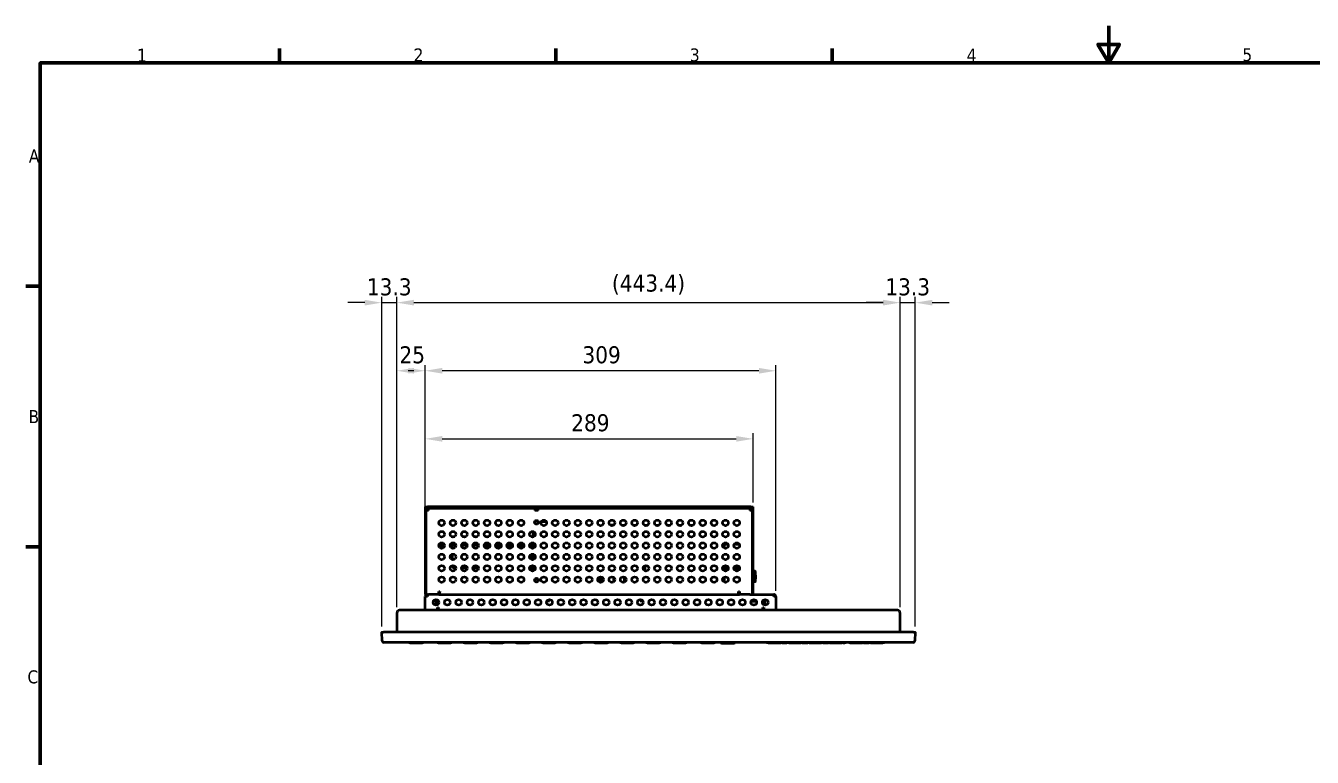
# Model space of a CAD drawing. Header units: millimetres. Extents: x -108 to 2831, y -357 to 1298.
# Drawn here: x -88 to 1045, y 653 to 1298 of the extents above; entities that cross this region are included whole.
import ezdxf

# ---------------------------------------------------------------- set-up
doc = ezdxf.new("R2010")
doc.units = ezdxf.units.MM
doc.header["$LTSCALE"] = 4
for name, color, linetype, lineweight in [('경계(ISO)', 7, 'Continuous', 70), ('외형선(ISO)', 7, 'Continuous', 50), ('치수(ISO)', 7, 'Continuous', 25)]:
    doc.layers.add(name, color=color, linetype=linetype, lineweight=lineweight)
doc.styles.get("Standard").update_dxf_attribs({"font": ''})
doc.styles.add('주 텍스트 (ISO)', font='')
doc.styles.get('Standard').set_extended_font_data('Tahoma')
doc.styles.get('주 텍스트 (ISO)').set_extended_font_data('Tahoma')
doc.dimstyles.new('dim', dxfattribs={"dimtxt": 15, "dimasz": 15, "dimexe": 5, "dimexo": 5, "dimgap": 6, "dimtad": 1, "dimdec": 4, "dimdsep": 46, "dimtxsty": 'Standard', "dimcen": 0.09, "dimclrd": 1, "dimclre": 1, "dimclrt": 256, "dimadec": 4, "dimazin": 2, "dimtfac": 1, "dimtdec": 4, "dimtmove": 0, "dimatfit": 3, "dimfxl": 1, "dimtolj": 1, "dimtzin": 0, "dimarcsym": 0})

# ---------------------------------------------------------------- blocks, each defined once
blk = doc.blocks.new('*D34')
at = {"layer": 'Defpoints', "color": 0}
for p in [(552.9, 934), (263.9, 873), (552.9, 873)]:
    blk.add_point(p, dxfattribs=at)
at = {"layer": '치수(ISO)', "color": 0, "lineweight": -2}
for p, q in [((263.9, 878), (263.9, 939)), ((278.9, 934), (537.9, 934)), ((552.9, 878), (552.9, 939))]:
    blk.add_line(p, q, dxfattribs=at)
at = {"layer": '치수(ISO)', "color": 0}
for points in [[(278.9, 936.5), (278.9, 931.5), (263.9, 934)], [(537.9, 931.5), (537.9, 936.5), (552.9, 934)]]:
    blk.add_solid(points, dxfattribs=at)
at = {"layer": '치수(ISO)', "insert": (392.5, 955.7), "char_height": 15, "attachment_point": 1}
blk.add_mtext('\\A1;289', dxfattribs=at)
blk = doc.blocks.new('*D35')
at = {"layer": 'Defpoints', "color": 0}
for p in [(263.9, 994), (263.9, 873), (238.9, 780.6)]:
    blk.add_point(p, dxfattribs=at)
at = {"layer": '치수(ISO)', "color": 0, "lineweight": -2}
for p, q in [((238.9, 785.6), (238.9, 999)), ((263.9, 878), (263.9, 999)), ((253.9, 994), (248.9, 994))]:
    blk.add_line(p, q, dxfattribs=at)
at = {"layer": '치수(ISO)', "color": 0}
for points in [[(253.9, 996.5), (253.9, 991.5), (238.9, 994)], [(248.9, 991.5), (248.9, 996.5), (263.9, 994)]]:
    blk.add_solid(points, dxfattribs=at)
at = {"layer": '치수(ISO)', "insert": (241.2, 1015.6), "char_height": 15, "attachment_point": 1}
blk.add_mtext('\\A1;25', dxfattribs=at)
blk = doc.blocks.new('*D36')
at = {"layer": 'Defpoints', "color": 0}
for p in [(263.9, 994), (263.9, 795), (572.9, 795)]:
    blk.add_point(p, dxfattribs=at)
at = {"layer": '치수(ISO)', "color": 0, "lineweight": -2}
for p, q in [((263.9, 800), (263.9, 999)), ((572.9, 800), (572.9, 999)), ((557.9, 994), (278.9, 994))]:
    blk.add_line(p, q, dxfattribs=at)
at = {"layer": '치수(ISO)', "color": 0}
for points in [[(278.9, 996.5), (278.9, 991.5), (263.9, 994)], [(557.9, 991.5), (557.9, 996.5), (572.9, 994)]]:
    blk.add_solid(points, dxfattribs=at)
at = {"layer": '치수(ISO)', "insert": (402.4, 1015.6), "char_height": 15, "attachment_point": 1}
blk.add_mtext('\\A1;309', dxfattribs=at)
blk = doc.blocks.new('*D42')
at = {"layer": 'Defpoints', "color": 0}
for p in [(695.6, 1054), (682.3, 780.6), (695.6, 763.7)]:
    blk.add_point(p, dxfattribs=at)
at = {"layer": '치수(ISO)', "color": 0, "lineweight": -2}
for p, q in [((682.3, 785.6), (682.3, 1059)), ((695.6, 768.7), (695.6, 1059)), ((667.3, 1054), (652.3, 1054)), ((682.3, 1054), (695.6, 1054)), ((710.6, 1054), (725.6, 1054))]:
    blk.add_line(p, q, dxfattribs=at)
at = {"layer": '치수(ISO)', "color": 0}
for points in [[(667.3, 1051.5), (667.3, 1056.5), (682.3, 1054)], [(710.6, 1056.5), (710.6, 1051.5), (695.6, 1054)]]:
    blk.add_solid(points, dxfattribs=at)
at = {"layer": '치수(ISO)', "insert": (688.9, 1067.8), "char_height": 15, "attachment_point": 5}
blk.add_mtext('\\A1;13.3', dxfattribs=at)
blk = doc.blocks.new('*D43')
at = {"layer": 'Defpoints', "color": 0}
for p in [(238.9, 1054), (238.9, 780.6), (225.6, 763.7)]:
    blk.add_point(p, dxfattribs=at)
at = {"layer": '치수(ISO)', "color": 0, "lineweight": -2}
for p, q in [((225.6, 768.7), (225.6, 1059)), ((238.9, 785.6), (238.9, 1059)), ((210.6, 1054), (195.6, 1054)), ((225.6, 1054), (238.9, 1054)), ((253.9, 1054), (268.9, 1054))]:
    blk.add_line(p, q, dxfattribs=at)
at = {"layer": '치수(ISO)', "color": 0}
for points in [[(210.6, 1051.5), (210.6, 1056.5), (225.6, 1054)], [(253.9, 1056.5), (253.9, 1051.5), (238.9, 1054)]]:
    blk.add_solid(points, dxfattribs=at)
at = {"layer": '치수(ISO)', "insert": (232.2, 1067.8), "char_height": 15, "attachment_point": 5}
blk.add_mtext('\\A1;13.3', dxfattribs=at)
blk = doc.blocks.new('*D45')
at = {"layer": 'Defpoints', "color": 0}
for p in [(682.3, 1054), (238.9, 780.6), (682.3, 780.6)]:
    blk.add_point(p, dxfattribs=at)
at = {"layer": '치수(ISO)', "color": 0, "lineweight": -2}
for p, q in [((238.9, 785.6), (238.9, 1059)), ((682.3, 785.6), (682.3, 1059)), ((253.9, 1054), (667.3, 1054))]:
    blk.add_line(p, q, dxfattribs=at)
at = {"layer": '치수(ISO)', "color": 0}
for points in [[(253.9, 1056.5), (253.9, 1051.5), (238.9, 1054)], [(667.3, 1051.5), (667.3, 1056.5), (682.3, 1054)]]:
    blk.add_solid(points, dxfattribs=at)
at = {"layer": '치수(ISO)', "insert": (460.6, 1069.9), "char_height": 15, "attachment_point": 5}
blk.add_mtext('\\A1;(443.4)', dxfattribs=at)
blk = doc.blocks.new('경계 Default Border')
at = {"layer": '경계(ISO)'}
for p, q in [((74.25, 410), (74.25, 413.9)), ((148.5, 410), (148.5, 413.9)), ((222.75, 410), (222.75, 413.9)), ((10, 350), (6.1, 350)), ((10, 280), (6.1, 280))]:
    blk.add_line(p, q, dxfattribs=at)
at = {"layer": '경계(ISO)', "flags": 128}
for points in [[(297, 420), (297, 410), (294.11, 415), (299.89, 415), (297, 410)], [(10, 10), (10, 410), (584, 410), (584, 10), (10, 10)]]:
    blk.add_lwpolyline(points, dxfattribs=at)
at = {"layer": '경계(ISO)', "char_height": 3.5, "attachment_point": 7, "style": '주 텍스트 (ISO)'}
for s, insert in [('1', (35.98, 410.32)), ('2', (110.29, 410.4)), ('3', (184.51, 410.33)), ('4', (258.85, 410.33)), ('5', (332.9, 410.4)), ('A', (6.94, 383.25)), ('B', (6.85, 313.25)), ('C', (6.57, 243.25))]:
    blk.add_mtext(s, dxfattribs=dict(at, insert=insert))

msp = doc.modelspace()

# ---------------------------------------------------------------- linework, layer by layer
at = {"layer": '외형선(ISO)', "color": 0}
for p, q in [((263.87918, 873.97229), (265.87918, 873.97229)), ((263.87918, 873.97229), (263.87918, 872.97229)), ((263.87918, 872.97229), (263.87918, 796.97229)), ((263.87918, 872.97229), (264.87918, 872.97229)), ((264.87918, 796.97229), (264.87918, 872.97229)), ((265.87918, 872.97229), (264.87918, 872.97229)), ((550.87918, 873.97229), (265.87918, 873.97229)), ((265.87918, 872.97229), (550.87918, 872.97229)), ((266.87918, 870.97229), (266.87918, 872.97229)), ((360.37918, 872.97229), (360.37918, 870.97229)), ((363.37918, 870.97229), (363.37918, 872.97229)), ((549.87918, 872.97229), (549.87918, 870.97229)), ((550.87918, 873.97229), (552.87918, 873.97229)), ((551.87918, 872.97229), (550.87918, 872.97229)), ((551.87918, 872.97229), (551.87918, 796.97229)), ((551.87918, 872.97229), (552.87918, 872.97229)), ((552.87918, 872.97229), (552.87918, 873.97229)), ((552.87918, 796.97229), (552.87918, 872.97229)), ((264.87918, 871.97229), (266.87918, 871.97229)), ((266.87918, 870.97229), (264.87918, 870.97229)), ((363.37918, 870.97229), (360.37918, 870.97229)), ((549.87918, 871.97229), (551.87918, 871.97229)), ((551.87918, 870.97229), (549.87918, 870.97229)), ((279.87918, 851.97229), (276.87918, 851.97229)), ((358.87918, 847.5228), (358.87918, 852.42178)), ((366.24376, 861.27229), (370.51459, 861.27229)), ((429.87918, 857.97229), (426.87918, 857.97229)), ((436.87918, 857.97229), (439.87918, 857.97229)), ((446.87918, 857.97229), (449.87918, 857.97229)), ((456.87918, 857.97229), (459.87918, 857.97229)), ((466.87918, 857.97229), (469.87918, 857.97229)), ((476.87918, 857.97229), (479.87918, 857.97229)), ((486.87918, 857.97229), (489.87918, 857.97229)), ((496.87918, 857.97229), (499.87918, 857.97229)), ((277.87918, 839.97229), (275.87918, 839.97229)), ((277.87918, 839.97229), (280.87918, 839.97229)), ((290.87918, 839.97229), (285.87918, 839.97229)), ((286.87918, 847.97229), (289.87918, 847.97229)), ((300.87918, 839.97229), (295.87918, 839.97229)), ((296.87918, 847.97229), (299.87918, 847.97229)), ((310.87918, 839.97229), (305.87918, 839.97229)), ((306.87918, 847.97229), (309.87918, 847.97229)), ((315.87918, 839.97229), (320.87918, 839.97229)), ((316.87918, 847.97229), (319.87918, 847.97229)), ((325.87918, 839.97229), (330.87918, 839.97229)), ((335.87918, 839.97229), (340.87918, 839.97229)), ((345.87918, 839.97229), (350.87918, 839.97229)), ((357.87918, 839.97229), (355.87918, 839.97229)), ((357.87918, 837.97229), (357.87918, 839.97229)), ((358.87918, 837.5228), (358.87918, 842.42178)), ((527.30918, 841.17229), (530.57235, 841.17229)), ((527.30918, 841.17229), (527.30918, 837.71284)), ((536.18601, 841.17229), (540.57235, 841.17229)), ((287.87918, 837.5228), (287.87918, 837.97229)), ((287.87918, 827.5228), (287.87918, 832.42178)), ((357.87918, 837.97229), (357.87918, 837.5228)), ((357.87918, 832.42178), (357.87918, 827.5228)), ((358.87918, 827.5228), (358.87918, 832.42178)), ((287.87918, 821.97229), (287.87918, 822.42178)), ((290.87918, 819.97229), (289.87918, 819.97229)), ((300.87918, 819.97229), (295.87918, 819.97229)), ((310.87918, 819.97229), (305.87918, 819.97229)), ((357.87918, 822.42178), (357.87918, 817.5228)), ((358.87918, 817.5228), (358.87918, 822.42178)), ((456.09465, 818.95695), (456.09465, 820.98762)), ((457.75451, 817.55159), (457.75451, 822.39298)), ((527.39918, 819.97229), (530.87918, 819.97229)), ((527.39918, 819.97229), (527.39918, 817.67237)), ((535.87918, 819.97229), (540.87918, 819.97229)), ((554.49918, 817.37229), (552.87918, 817.37229)), ((554.89918, 813.80344), (554.89918, 816.97229)), ((405.90054, 809.6462), (405.90054, 810.29837)), ((416.91952, 807.94265), (416.91952, 812.00192)), ((419.12332, 807.5856), (419.12332, 812.35897)), ((430.14231, 808.19989), (430.14231, 811.74468)), ((439.39825, 807.68942), (439.39825, 812.25515)), ((527.39918, 812.2722), (527.39918, 807.67237)), ((553.89918, 815.60904), (552.87918, 815.60904)), ((553.89918, 814.16566), (552.87918, 814.16566)), ((553.89918, 811.27891), (552.87918, 811.27891)), ((553.89918, 809.83553), (552.87918, 809.83553)), ((554.49918, 808.07229), (552.87918, 808.07229)), ((553.89918, 815.60904), (553.89918, 814.16566)), ((553.89918, 814.16566), (553.89918, 811.27891)), ((553.89918, 811.27891), (553.89918, 809.83553)), ((554.89918, 813.80344), (554.89918, 810.70344)), ((554.89918, 808.47229), (554.89918, 810.70344)), ((263.87918, 796.97229), (264.87918, 796.97229)), ((265.87918, 794.97229), (263.87918, 794.97229)), ((263.87918, 782.97229), (263.87918, 794.97229)), ((264.87918, 796.97229), (266.87918, 796.97229)), ((265.87918, 796.97229), (265.87918, 794.97229)), ((275.87918, 796.97229), (266.87918, 796.97229)), ((275.87918, 796.97229), (275.87918, 799.47229)), ((275.87918, 799.47229), (276.87918, 799.47229)), ((275.87918, 797.97229), (276.87918, 797.97229)), ((275.87918, 796.97229), (540.87918, 796.97229)), ((276.87918, 799.47229), (276.87918, 798.97229)), ((276.87918, 796.97229), (276.87918, 798.97229)), ((276.87918, 796.97229), (539.87918, 796.97229)), ((539.87918, 799.47229), (540.87918, 799.47229)), ((539.87918, 798.97229), (539.87918, 799.47229)), ((539.87918, 796.97229), (539.87918, 798.97229)), ((540.87918, 799.47229), (540.87918, 796.97229)), ((549.87918, 796.97229), (540.87918, 796.97229)), ((549.87918, 796.97229), (551.87918, 796.97229)), ((551.87918, 796.97229), (552.87918, 796.97229)), ((552.87918, 796.97229), (570.87918, 796.97229)), ((570.87918, 794.97229), (570.87918, 796.97229)), ((572.87918, 794.97229), (570.87918, 794.97229)), ((572.87918, 794.97229), (572.87918, 782.97229)), ((679.87918, 782.97229), (241.27918, 782.97229)), ((273.31567, 792.47148), (273.31567, 787.47309)), ((274.58629, 782.97229), (274.58629, 785.47229)), ((274.58629, 785.47229), (275.58629, 785.47229)), ((275.37918, 788.47229), (275.37918, 791.47229)), ((275.37918, 782.97229), (275.37918, 785.47229)), ((275.58629, 785.47229), (275.58629, 784.97229)), ((275.58629, 782.97229), (275.58629, 784.97229)), ((373.37918, 790.97229), (371.08789, 790.97229)), ((373.37918, 792.47229), (373.37918, 790.97229)), ((453.37918, 792.47229), (453.37918, 790.97229)), ((455.67047, 790.97229), (453.37918, 790.97229)), ((551.08789, 790.97229), (554.92918, 790.97229)), ((554.92918, 790.97229), (554.92918, 791.93379)), ((561.17207, 785.47229), (562.17207, 785.47229)), ((561.17207, 784.97229), (561.17207, 785.47229)), ((561.17207, 782.97229), (561.17207, 784.97229)), ((561.37918, 788.47229), (561.37918, 791.47229)), ((561.37918, 782.97229), (561.37918, 785.47229)), ((562.17207, 785.47229), (562.17207, 782.97229)), ((563.44269, 787.47309), (563.44269, 792.47148)), ((238.87918, 780.57229), (238.87918, 763.67229)), ((682.27918, 763.67229), (682.27918, 780.57229)), ((225.84291, 756.11994), (225.57918, 763.67229)), ((694.08009, 763.67229), (227.07827, 763.67229)), ((695.57918, 763.67229), (695.31545, 756.11994)), ((693.81636, 754.67229), (226.81453, 754.67229)), ((249.37918, 754.67229), (249.37918, 754.17229)), ((250.37918, 754.17229), (249.37918, 754.17229)), ((250.37918, 754.17229), (261.37918, 754.17229)), ((262.37918, 754.17229), (261.37918, 754.17229)), ((262.37918, 754.67229), (262.37918, 754.17229)), ((274.37918, 754.67229), (274.37918, 754.17229)), ((275.37918, 754.17229), (274.37918, 754.17229)), ((275.37918, 754.17229), (286.37918, 754.17229)), ((287.37918, 754.17229), (286.37918, 754.17229)), ((287.37918, 754.67229), (287.37918, 754.17229)), ((297.37918, 754.67229), (297.37918, 754.17229)), ((298.37918, 754.17229), (297.37918, 754.17229)), ((298.37918, 754.17229), (309.37918, 754.17229)), ((310.37918, 754.17229), (309.37918, 754.17229)), ((310.37918, 754.67229), (310.37918, 754.17229)), ((320.37918, 754.67229), (320.37918, 754.17229)), ((321.37918, 754.17229), (320.37918, 754.17229)), ((321.37918, 754.17229), (332.37918, 754.17229)), ((333.37918, 754.17229), (332.37918, 754.17229)), ((333.37918, 754.67229), (333.37918, 754.17229)), ((343.37918, 754.67229), (343.37918, 754.17229)), ((344.37918, 754.17229), (343.37918, 754.17229)), ((344.37918, 754.17229), (355.37918, 754.17229)), ((356.37918, 754.17229), (355.37918, 754.17229)), ((356.37918, 754.67229), (356.37918, 754.17229)), ((366.37918, 754.67229), (366.37918, 754.17229)), ((367.37918, 754.17229), (366.37918, 754.17229)), ((367.37918, 754.17229), (378.37918, 754.17229)), ((379.37918, 754.17229), (378.37918, 754.17229)), ((379.37918, 754.67229), (379.37918, 754.17229)), ((389.37918, 754.67229), (389.37918, 754.17229)), ((390.37918, 754.17229), (389.37918, 754.17229)), ((390.37918, 754.17229), (401.37918, 754.17229)), ((402.37918, 754.17229), (401.37918, 754.17229)), ((402.37918, 754.67229), (402.37918, 754.17229)), ((412.37918, 754.67229), (412.37918, 754.17229)), ((413.37918, 754.17229), (412.37918, 754.17229)), ((413.37918, 754.17229), (424.37918, 754.17229)), ((425.37918, 754.17229), (424.37918, 754.17229)), ((425.37918, 754.67229), (425.37918, 754.17229)), ((435.37918, 754.67229), (435.37918, 754.17229)), ((436.37918, 754.17229), (435.37918, 754.17229)), ((436.37918, 754.17229), (447.37918, 754.17229)), ((448.37918, 754.17229), (447.37918, 754.17229)), ((448.37918, 754.67229), (448.37918, 754.17229)), ((458.37918, 754.67229), (458.37918, 754.17229)), ((459.37918, 754.17229), (458.37918, 754.17229)), ((459.37918, 754.17229), (470.37918, 754.17229)), ((471.37918, 754.17229), (470.37918, 754.17229)), ((471.37918, 754.67229), (471.37918, 754.17229)), ((481.37918, 754.67229), (481.37918, 754.17229)), ((482.37918, 754.17229), (481.37918, 754.17229)), ((482.37918, 754.17229), (493.37918, 754.17229)), ((494.37918, 754.17229), (493.37918, 754.17229)), ((494.37918, 754.67229), (494.37918, 754.17229)), ((506.37918, 754.67229), (506.37918, 754.17229)), ((507.37918, 754.17229), (506.37918, 754.17229)), ((507.37918, 754.17229), (518.37918, 754.17229)), ((519.37918, 754.17229), (518.37918, 754.17229)), ((519.37918, 754.67229), (519.37918, 754.17229)), ((523.97918, 754.67229), (523.97918, 753.87229)), ((524.97918, 753.87229), (523.97918, 753.87229)), ((524.97918, 753.87229), (535.97918, 753.87229)), ((536.97918, 753.87229), (535.97918, 753.87229)), ((536.97918, 754.67229), (536.97918, 753.87229)), ((564.57918, 754.67229), (564.57918, 754.17229)), ((565.07918, 754.17229), (564.57918, 754.17229)), ((565.07918, 754.67229), (565.07918, 754.17229)), ((566.07918, 754.17229), (565.07918, 754.17229)), ((566.07918, 754.17229), (577.07918, 754.17229)), ((578.07918, 754.17229), (577.07918, 754.17229)), ((578.07918, 754.67229), (578.07918, 754.17229)), ((578.07918, 754.17229), (582.57918, 754.17229)), ((583.07918, 754.17229), (582.57918, 754.17229)), ((583.07918, 754.67229), (583.07918, 754.17229)), ((584.07918, 754.17229), (583.07918, 754.17229)), ((584.07918, 754.17229), (595.07918, 754.17229)), ((596.07918, 754.17229), (595.07918, 754.17229)), ((596.07918, 754.67229), (596.07918, 754.17229)), ((596.07918, 754.17229), (601.07918, 754.17229)), ((601.07918, 754.67229), (601.07918, 754.17229)), ((602.07918, 754.17229), (601.07918, 754.17229)), ((602.07918, 754.17229), (613.07918, 754.17229)), ((614.07918, 754.17229), (613.07918, 754.17229)), ((614.07918, 754.67229), (614.07918, 754.17229)), ((614.07918, 754.17229), (619.07918, 754.17229)), ((619.07918, 754.67229), (619.07918, 754.17229)), ((620.07918, 754.17229), (619.07918, 754.17229)), ((620.07918, 754.17229), (631.07918, 754.17229)), ((632.07918, 754.17229), (631.07918, 754.17229)), ((632.07918, 754.67229), (632.07918, 754.17229)), ((632.07918, 754.17229), (633.57918, 754.17229)), ((634.57918, 754.17229), (633.57918, 754.17229)), ((634.57918, 754.67229), (634.57918, 754.17229)), ((637.07918, 754.67229), (637.07918, 754.17229)), ((638.07918, 754.17229), (637.07918, 754.17229)), ((638.07918, 754.17229), (649.07918, 754.17229)), ((650.07918, 754.17229), (649.07918, 754.17229)), ((650.07918, 754.67229), (650.07918, 754.17229)), ((650.07918, 754.17229), (655.07918, 754.17229)), ((655.07918, 754.67229), (655.07918, 754.17229)), ((656.07918, 754.17229), (655.07918, 754.17229)), ((656.07918, 754.17229), (667.07918, 754.17229)), ((668.07918, 754.17229), (667.07918, 754.17229)), ((668.07918, 754.67229), (668.07918, 754.17229)), ((668.57918, 754.17229), (668.07918, 754.17229)), ((668.57918, 754.67229), (668.57918, 754.17229))]:
    msp.add_line(p, q, dxfattribs=at)
for centre, radius in [((278.37918, 859.97229), 2.5), ((288.37918, 859.97229), 2.5), ((298.37918, 859.97229), 2.5), ((308.37918, 859.97229), 2.5), ((318.37918, 859.97229), 2.5), ((328.37918, 859.97229), 2.5), ((338.37918, 859.97229), 2.5), ((348.37918, 859.97229), 2.5), ((361.87918, 860.47229), 1.65), ((361.87918, 860.47229), 1.5), ((368.37918, 859.97229), 2.5), ((378.37918, 859.97229), 2.5), ((388.37918, 859.97229), 2.5), ((398.37918, 859.97229), 2.5), ((408.37918, 859.97229), 2.5), ((418.37918, 859.97229), 2.5), ((428.37918, 859.97229), 2.5), ((438.37918, 859.97229), 2.5), ((448.37918, 859.97229), 2.5), ((458.37918, 859.97229), 2.5), ((468.37918, 859.97229), 2.5), ((478.37918, 859.97229), 2.5), ((488.37918, 859.97229), 2.5), ((498.37918, 859.97229), 2.5), ((508.37918, 859.97229), 2.5), ((518.37918, 859.97229), 2.5), ((528.37918, 859.97229), 2.5), ((538.37918, 859.97229), 2.5), ((278.37918, 849.97229), 2.5), ((288.37918, 849.97229), 2.5), ((298.37918, 849.97229), 2.5), ((308.37918, 849.97229), 2.5), ((318.37918, 849.97229), 2.5), ((328.37918, 849.97229), 2.5), ((338.37918, 849.97229), 2.5), ((348.37918, 849.97229), 2.5), ((358.37918, 849.97229), 2.5), ((368.37918, 849.97229), 2.5), ((378.37918, 849.97229), 2.5), ((388.37918, 849.97229), 2.5), ((398.37918, 849.97229), 2.5), ((408.37918, 849.97229), 2.5), ((418.37918, 849.97229), 2.5), ((428.37918, 849.97229), 2.5), ((438.37918, 849.97229), 2.5), ((448.37918, 849.97229), 2.5), ((458.37918, 849.97229), 2.5), ((468.37918, 849.97229), 2.5), ((478.37918, 849.97229), 2.5), ((488.37918, 849.97229), 2.5), ((498.37918, 849.97229), 2.5), ((508.37918, 849.97229), 2.5), ((518.37918, 849.97229), 2.5), ((528.37918, 849.97229), 2.5), ((538.37918, 849.97229), 2.5), ((278.37918, 839.97229), 2.5), ((288.37918, 839.97229), 2.5), ((298.37918, 839.97229), 2.5), ((308.37918, 839.97229), 2.5), ((318.37918, 839.97229), 2.5), ((328.37918, 839.97229), 2.5), ((338.37918, 839.97229), 2.5), ((348.37918, 839.97229), 2.5), ((358.37918, 839.97229), 2.5), ((368.37918, 839.97229), 2.5), ((378.37918, 839.97229), 2.5), ((388.37918, 839.97229), 2.5), ((398.37918, 839.97229), 2.5), ((408.37918, 839.97229), 2.5), ((418.37918, 839.97229), 2.5), ((428.37918, 839.97229), 2.5), ((438.37918, 839.97229), 2.5), ((448.37918, 839.97229), 2.5), ((458.37918, 839.97229), 2.5), ((468.37918, 839.97229), 2.5), ((478.37918, 839.97229), 2.5), ((488.37918, 839.97229), 2.5), ((498.37918, 839.97229), 2.5), ((508.37918, 839.97229), 2.5), ((518.37918, 839.97229), 2.5), ((528.37918, 839.97229), 2.5), ((538.37918, 839.97229), 2.5), ((278.37918, 829.97229), 2.5), ((288.37918, 829.97229), 2.5), ((298.37918, 829.97229), 2.5), ((308.37918, 829.97229), 2.5), ((318.37918, 829.97229), 2.5), ((328.37918, 829.97229), 2.5), ((338.37918, 829.97229), 2.5), ((348.37918, 829.97229), 2.5), ((358.37918, 829.97229), 2.5), ((368.37918, 829.97229), 2.5), ((378.37918, 829.97229), 2.5), ((388.37918, 829.97229), 2.5), ((398.37918, 829.97229), 2.5), ((408.37918, 829.97229), 2.5), ((418.37918, 829.97229), 2.5), ((428.37918, 829.97229), 2.5), ((438.37918, 829.97229), 2.5), ((448.37918, 829.97229), 2.5), ((458.37918, 829.97229), 2.5), ((468.37918, 829.97229), 2.5), ((478.37918, 829.97229), 2.5), ((488.37918, 829.97229), 2.5), ((498.37918, 829.97229), 2.5), ((508.37918, 829.97229), 2.5), ((518.37918, 829.97229), 2.5), ((528.37918, 829.97229), 2.5), ((538.37918, 829.97229), 2.5), ((278.37918, 819.97229), 2.5), ((288.37918, 819.97229), 2.5), ((298.37918, 819.97229), 2.5), ((308.37918, 819.97229), 2.5), ((318.37918, 819.97229), 2.5), ((328.37918, 819.97229), 2.5), ((338.37918, 819.97229), 2.5), ((348.37918, 819.97229), 2.5), ((358.37918, 819.97229), 2.5), ((368.37918, 819.97229), 2.5), ((378.37918, 819.97229), 2.5), ((388.37918, 819.97229), 2.5), ((398.37918, 819.97229), 2.5), ((408.37918, 819.97229), 2.5), ((418.37918, 819.97229), 2.5), ((428.37918, 819.97229), 2.5), ((438.37918, 819.97229), 2.5), ((448.37918, 819.97229), 2.5), ((458.37918, 819.97229), 2.5), ((468.37918, 819.97229), 2.5), ((478.37918, 819.97229), 2.5), ((488.37918, 819.97229), 2.5), ((498.37918, 819.97229), 2.5), ((508.37918, 819.97229), 2.5), ((518.37918, 819.97229), 2.5), ((528.37918, 819.97229), 2.5), ((538.37918, 819.97229), 2.5), ((278.37918, 809.97229), 2.5), ((288.37918, 809.97229), 2.5), ((298.37918, 809.97229), 2.5), ((308.37918, 809.97229), 2.5), ((318.37918, 809.97229), 2.5), ((328.37918, 809.97229), 2.5), ((338.37918, 809.97229), 2.5), ((348.37918, 809.97229), 2.5), ((361.87918, 809.47229), 1.65), ((361.87918, 809.47229), 1.5), ((368.37918, 809.97229), 2.5), ((378.37918, 809.97229), 2.5), ((388.37918, 809.97229), 2.5), ((398.37918, 809.97229), 2.5), ((408.37918, 809.97229), 2.5), ((418.37918, 809.97229), 2.5), ((428.37918, 809.97229), 2.5), ((438.37918, 809.97229), 2.5), ((448.37918, 809.97229), 2.5), ((458.37918, 809.97229), 2.5), ((468.37918, 809.97229), 2.5), ((478.37918, 809.97229), 2.5), ((488.37918, 809.97229), 2.5), ((498.37918, 809.97229), 2.5), ((508.37918, 809.97229), 2.5), ((518.37918, 809.97229), 2.5), ((528.37918, 809.97229), 2.5), ((538.37918, 809.97229), 2.5), ((273.37918, 789.97229), 2.5), ((283.37918, 789.97229), 2.5), ((293.37918, 789.97229), 2.5), ((303.37918, 789.97229), 2.5), ((313.37918, 789.97229), 2.5), ((323.37918, 789.97229), 2.5), ((333.37918, 789.97229), 2.5), ((343.37918, 789.97229), 2.5), ((353.37918, 789.97229), 2.5), ((363.37918, 789.97229), 2.5), ((373.37918, 789.97229), 2.5), ((383.37918, 789.97229), 2.5), ((393.37918, 789.97229), 2.5), ((403.37918, 789.97229), 2.5), ((413.37918, 789.97229), 2.5), ((423.37918, 789.97229), 2.5), ((433.37918, 789.97229), 2.5), ((443.37918, 789.97229), 2.5), ((453.37918, 789.97229), 2.5), ((463.37918, 789.97229), 2.5), ((473.37918, 789.97229), 2.5), ((483.37918, 789.97229), 2.5), ((493.37918, 789.97229), 2.5), ((503.37918, 789.97229), 2.5), ((513.37918, 789.97229), 2.5), ((523.37918, 789.97229), 2.5), ((533.37918, 789.97229), 2.5), ((543.37918, 789.97229), 2.5), ((553.37918, 789.97229), 2.5), ((563.37918, 789.97229), 2.5)]:
    msp.add_circle(centre, radius, dxfattribs=at)
for centre, radius, start, end in [((358.87918, 868.97229), 4, 30, 67.97568716), ((265.87918, 870.97229), 1, 90, 180), ((550.87918, 870.97229), 1, 0, 90), ((277.87918, 837.97229), 2, 90, 151.92751306), ((285.87918, 837.97229), 2, 0, 90), ((303.37918, 825.47229), 20, 129.38574758, 133.53115217), ((296.87918, 839.47229), 1.5, 19.47122063, 126.86989765), ((301.37918, 839.47229), 1.5, 115.66507874, 160.52877937), ((305.87918, 839.47229), 1.5, 19.47122063, 82.23161815), ((310.37918, 839.47229), 1.5, 78.28043234, 160.52877937), ((314.87918, 839.47229), 1.5, 19.47122063, 44.86728074), ((303.37918, 825.47229), 20, 46.46884783, 50.61425242), ((355.87918, 837.97229), 2, 0, 90), ((289.87918, 821.97229), 2, 180, 270), ((554.49918, 816.97229), 0.4, 0, 90), ((554.49918, 808.47229), 0.4, 270, 0), ((265.87918, 794.97229), 2, 90, 180), ((265.87918, 794.97229), 1, 90, 180), ((570.87918, 794.97229), 2, 0, 90), ((570.87918, 794.97229), 1, 0, 90), ((241.27918, 780.57229), 2.4, 90, 180), ((679.87918, 780.57229), 2.4, 0, 90), ((227.342, 756.17229), 1.5, 182, 270), ((693.81636, 756.17229), 1.5, 270, 358)]:
    msp.add_arc(centre, radius, start, end, dxfattribs=at)
for points in [[(225.57918, 763.67229), (225.57918, 763.67229), (226.1999, 763.67229), (227.07827, 763.67229)], [(694.08009, 763.67229), (694.95846, 763.67229), (695.57918, 763.67229), (695.57918, 763.67229)]]:
    msp.add_rational_spline(points, [1, 0.805024846194, 0.805024846194, 1], degree=3, dxfattribs=at)

# ---------------------------------------------------------------- block references
at = {"xscale": 3.279522411000001, "yscale": 3.279522411000001, "zscale": 3.279522411000001}
msp.add_blockref('경계 Default Border', (-108.0065, -79.40255), dxfattribs=at)

# ---------------------------------------------------------------- dimensions: what is measured, and where the dimension line sits
at = {"layer": '치수(ISO)', "color": 0}
for base, p1, p2, picture, middle in [((238.87918, 1053.97229), (225.57918, 763.67229), (238.87918, 780.57229), '*D43', (232.22918, 1053.97229)), ((695.57918, 1053.97229), (682.27918, 780.57229), (695.57918, 763.67229), '*D42', (688.92918, 1053.97229))]:
    dim = msp.add_linear_dim(base=base, p1=p1, p2=p2, dimstyle='dim', override={"dimclrd": 0, "dimclre": 0}, dxfattribs=at)
    dim.commit()
    dim.dimension.update_dxf_attribs({"geometry": picture, "text_midpoint": middle, "dimtype": 160})
dim = msp.add_linear_dim(base=(682.27918, 1053.97229), p1=(238.87918, 780.57229), p2=(682.27918, 780.57229), text='(<>)', dimstyle='dim', override={"dimclrd": 0, "dimclre": 0}, dxfattribs=at)
dim.commit()
dim.dimension.update_dxf_attribs({"geometry": '*D45', "text_midpoint": (460.57918, 1069.88498)})
for base, p1, p2, picture, middle in [((263.87918, 993.97229), (238.87918, 780.57229), (263.87918, 872.97229), '*D35', (251.37918, 993.97229)), ((263.87918, 993.97229), (572.87918, 794.97229), (263.87918, 794.97229), '*D36', (418.37918, 993.97229)), ((552.87918, 933.97229), (263.87918, 872.97229), (552.87918, 872.97229), '*D34', (408.37918, 933.97229))]:
    dim = msp.add_linear_dim(base=base, p1=p1, p2=p2, angle=180, dimstyle='dim', override={"dimclrd": 0, "dimclre": 0}, dxfattribs=at)
    dim.commit()
    dim.dimension.update_dxf_attribs({"geometry": picture, "text_midpoint": middle, "dimtype": 160})

doc.saveas('drawing.dxf')
